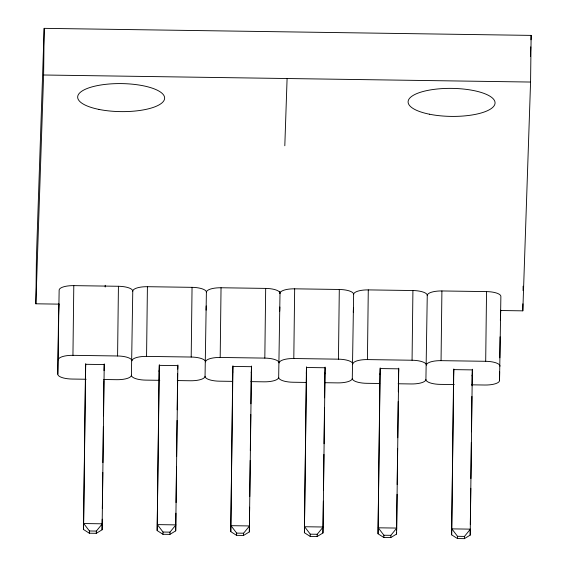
<?xml version="1.0" encoding="UTF-8"?>
<svg xmlns="http://www.w3.org/2000/svg" width="567" height="567" viewBox="0 0 567 567"><rect width="100%" height="100%" fill="white"/><g stroke="black" fill="none" stroke-linecap="round" stroke-linejoin="round"><path stroke-width="0.85" d="M58.883 304.132L35.863 303.799L36.43 257.149L44.183 28.35L531.137 35.395L530.57 82.045L522.817 310.844L500.682 310.525M35.863 303.799L43.616 75L44.183 28.35M86.141 379.252L72.137 379.047A14.494 4.671 0.7 0 1 57.806 374.17L58.656 304.472A14.494 4.671 0.7 0 0 58.684 304.819M57.806 374.17L59.145 290.091A14.494 4.671 0.7 0 1 73.795 285.633L118.432 286.278A14.494 4.671 0.7 0 1 132.763 291.154A14.494 4.671 0.7 0 1 147.413 286.696L192.05 287.341A14.494 4.671 0.7 0 1 206.388 292.218A14.494 4.671 0.7 0 1 221.038 287.76L265.675 288.405A14.494 4.671 0.7 0 1 280.006 293.288A14.494 4.671 0.7 0 1 294.663 288.823L339.3 289.475A14.494 4.671 0.7 0 1 353.631 294.351A14.494 4.671 0.7 0 1 368.281 289.893L412.918 290.538A14.494 4.671 0.7 0 1 427.256 295.414A14.494 4.671 0.7 0 1 441.906 290.956L486.543 291.601A14.494 4.671 0.7 0 1 500.874 296.484L499.541 380.563A14.494 4.671 0.7 0 1 484.884 385.021L471.758 384.83M58.288 359.79A14.494 4.671 0.7 0 1 72.945 355.332L73.795 285.633M104.243 363.901L102.088 529.791L96.284 533.327L89.331 533.221L83.533 529.521L85.489 369.606M85.695 363.631L83.533 529.521M102.088 529.791L102.216 519.188M102.344 508.585L102.79 472.361M102.91 462.644L103.35 426.419M103.477 415.817L103.91 380.478M105.186 287.037L105.207 285.272M500.023 366.176A14.494 4.671 0.7 0 0 485.692 361.299L441.055 360.655A14.494 4.671 0.7 0 0 426.405 365.113A14.494 4.671 0.7 0 0 412.067 360.236L367.43 359.591A14.494 4.671 0.7 0 0 352.78 364.049A14.494 4.671 0.7 0 0 338.449 359.173L293.805 358.521A14.494 4.671 0.7 0 0 279.155 362.986A14.494 4.671 0.7 0 0 264.824 358.103L220.187 357.458A14.494 4.671 0.7 0 0 205.537 361.916A14.494 4.671 0.7 0 0 191.199 357.04L146.562 356.395A14.494 4.671 0.7 0 0 131.913 360.853A14.494 4.671 0.7 0 0 117.582 355.977L118.432 286.278M132.763 291.154L131.424 375.234A14.494 4.671 0.7 0 1 116.774 379.692L103.648 379.507M146.562 356.395L147.413 286.696M177.868 364.964L175.713 530.854L169.909 534.39L162.956 534.291L157.158 530.584L159.114 370.676M159.313 364.694L157.158 530.584M175.713 530.854L175.926 513.185M176.054 502.582L176.5 466.358M176.613 456.641L177.06 420.416M177.188 409.813L177.634 373.596M191.199 357.04L192.05 287.341M206.388 292.218L205.048 376.297A14.494 4.671 0.7 0 1 190.399 380.762L177.265 380.57M220.187 357.458L221.038 287.76M251.486 366.034L249.331 531.917L243.534 535.454L236.574 535.354L230.783 531.648L232.732 371.739M232.938 365.765L230.783 531.648M249.331 531.917L249.636 507.182M249.763 496.579L250.21 460.354M250.323 450.637L250.77 414.413M250.898 403.81L251.287 372.009M264.824 358.103L265.675 288.405M280.006 293.288L278.673 377.367A14.494 4.671 0.7 0 1 264.016 381.825L250.89 381.634M293.805 358.521L294.663 288.823M325.111 367.097L322.956 532.98L317.151 536.517L310.199 536.417L304.401 532.718L306.393 370.06M306.563 366.828L304.401 532.718M322.956 532.98L323.346 501.178M323.474 490.575L323.913 454.351M324.048 443.748L324.487 407.531M324.608 397.807L324.905 373.072M338.449 359.173L339.3 289.475M353.631 294.351L352.291 378.43A14.494 4.671 0.7 0 1 337.641 382.888L324.515 382.697M367.43 359.591L368.281 289.893M398.736 368.16L396.574 534.05L390.776 537.587L383.824 537.488L378.026 533.781L379.982 373.873M380.181 367.891L378.026 533.781M396.574 534.05L396.602 532.278M396.624 530.514L397.063 494.289M397.183 484.572L397.623 448.348M397.751 437.752L398.197 401.528M398.317 391.811L398.53 374.135M412.067 360.236L412.918 290.538M427.256 295.414L425.916 379.493A14.494 4.671 0.7 0 1 411.266 383.958L398.133 383.767M441.055 360.655L441.906 290.956M472.354 369.223L470.199 535.113L464.401 538.65L457.441 538.551L451.651 534.844L453.6 374.936M453.806 368.961L451.651 534.844M470.199 535.113L470.256 530.698M470.327 524.51L470.773 488.286M470.893 478.569L471.333 442.345M471.461 431.749L471.893 396.404M472.027 385.808L472.155 375.205M485.692 361.299L486.543 291.601M499.541 380.563L499.647 371.817M499.818 357.82L500.073 336.826M522.817 310.844L522.902 303.799M523.065 290.602L523.114 286.2M58.486 318.193L58.975 303.813M85.482 370.364L85.688 364.298L104.236 364.567L104.03 370.634M89.331 533.221L89.409 530.981L83.739 523.539L102.287 523.809L96.362 531.081L96.284 533.327M159.107 371.428L159.313 365.361L177.861 365.63L177.74 369.096M162.956 534.291L163.027 532.044L157.364 524.61L175.912 524.879L169.987 532.151L169.909 534.39M206.076 310.17L206.218 305.939M232.725 372.498L232.931 366.424L251.486 366.693L251.28 372.767M236.574 535.354L236.652 533.115L230.982 525.673L249.537 525.942L243.604 533.214L243.534 535.454M279.815 293.196L279.878 291.438M284.811 145.762L287.093 78.522M279.701 311.233L279.843 307.002M306.35 373.561L306.556 367.494L325.104 367.756L324.898 373.83M310.199 536.417L310.277 534.178L304.607 526.736L323.155 527.005L317.229 534.277L317.151 536.517M353.319 312.304L353.461 308.072M379.968 374.624L380.173 368.557L398.729 368.826L398.523 374.893M383.824 537.488L383.894 535.241L378.232 527.806L396.78 528.068L390.854 535.34L390.776 537.587M453.593 375.694L453.798 369.62L472.354 369.89L472.141 375.964M457.441 538.551L457.519 536.311L451.849 528.869L470.404 529.139L464.472 536.41L464.401 538.65M500.363 320.355L500.711 310.199M530.421 56.594L530.747 46.877M530.988 39.81L531.137 35.395M43.616 75L530.57 82.045M72.945 355.332L117.582 355.977M159.766 380.315L145.762 380.117A14.494 4.671 0.7 0 1 131.424 375.234M232.513 381.371L219.379 381.18A14.494 4.671 0.7 0 1 205.048 376.297M306.13 382.434L293.004 382.243A14.494 4.671 0.7 0 1 278.673 377.367M379.755 383.498L366.629 383.306A14.494 4.671 0.7 0 1 352.291 378.43M454.252 384.575L440.247 384.376A14.494 4.671 0.7 0 1 425.916 379.493M89.409 530.981L96.362 531.081M163.027 532.044L169.987 532.151M236.652 533.115L243.604 533.214M310.277 534.178L317.229 534.277M383.894 535.241L390.854 535.34M457.519 536.311L464.472 536.41M429.432 114.208A43.482 14.012 0.7 0 0 495.055 103.017A43.482 14.012 0.7 0 0 430.254 89.947A43.482 14.012 0.7 0 0 429.432 114.208M98.998 109.424A43.482 14.012 0.7 0 0 164.628 98.24A43.482 14.012 0.7 0 0 99.82 85.163A43.482 14.012 0.7 0 0 98.998 109.424"/></g></svg>
